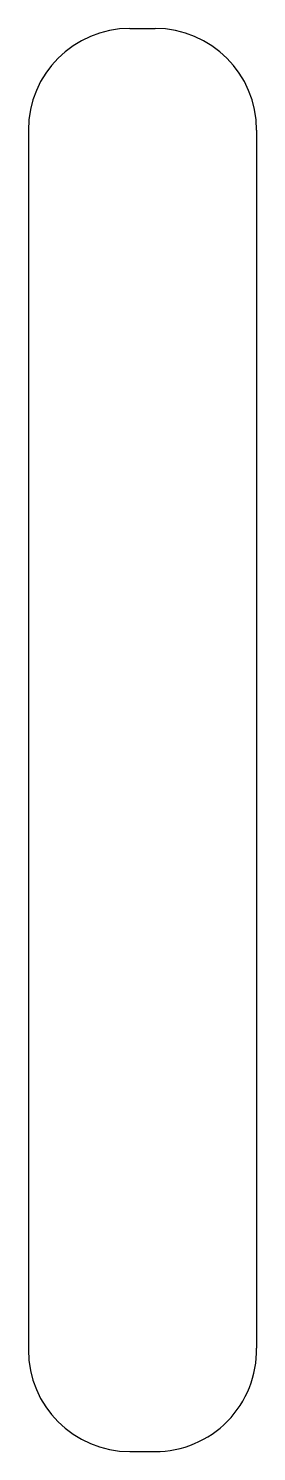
# Model space of a CAD drawing. Extents: x 0 to 4.5, y 0 to 28.
import ezdxf

# ---------------------------------------------------------------- set-up
doc = ezdxf.new("R2010")
doc.units = 0
doc.layers.get('0').update_dxf_attribs({"linetype": 'continuous'})

msp = doc.modelspace()

# ---------------------------------------------------------------- linework, layer by layer
at = {"color": 0}
for points in [[(2, 28), (2.5, 28)], [(0, 26), (0, 2)], [(4.5, 26), (4.5, 2.036)], [(2, 0), (2.5, 0)]]:
    msp.add_lwpolyline(points, dxfattribs=at)
for centre, start, end in [((2, 26), 90, -180), ((2.5, 26), 0, 90), ((2, 2), 180, -90), ((2.5, 2), -90, 1.0173)]:
    msp.add_arc(centre, 2, start, end, dxfattribs=at)

doc.saveas('drawing.dxf')
